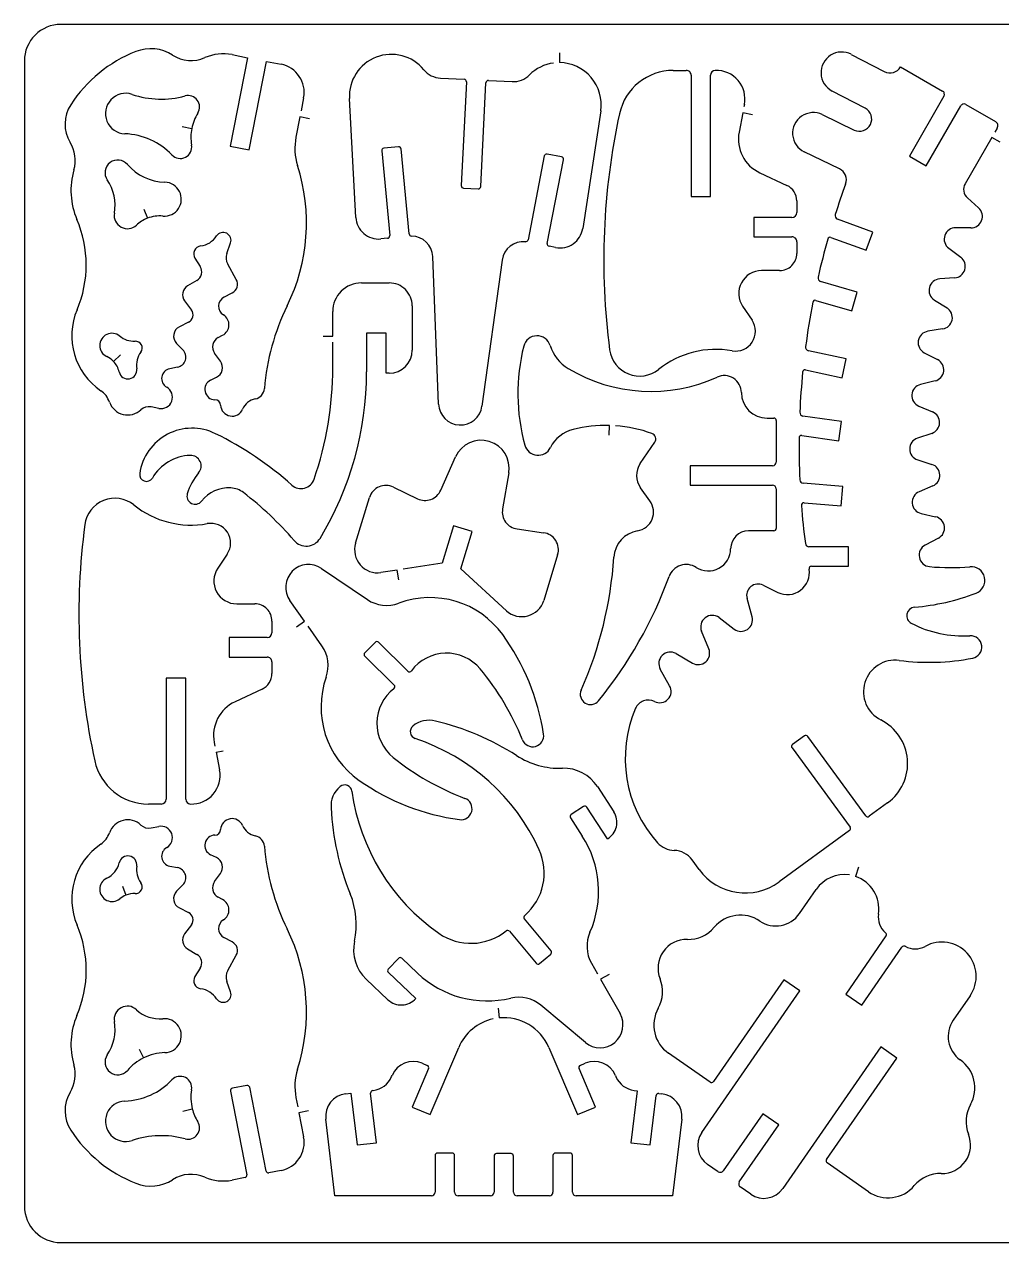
# Model space of a CAD drawing. Extents: x 0 to 25.2, y 0 to 15.6.
# Drawn here: x 0 to 12.55, y 0 to 15.64 of the extents above; entities that cross this region are included whole.
import ezdxf

# ---------------------------------------------------------------- set-up
doc = ezdxf.new("R2010")
doc.units = 0
doc.layers.get('0').update_dxf_attribs({"color": 1, "linetype": 'CONTINUOUS'})
doc.layers.add('100', color=11, linetype='CONTINUOUS')

msp = doc.modelspace()

# ---------------------------------------------------------------- linework, layer by layer
at = {"color": 1, "linetype": 'CONTINUOUS'}
for p, q in [((24.71752, 15.644), (0.46932, 15.644)), ((0, 15.17468), (0, 0.46932)), ((2.863634, 15.216293), (2.641177, 14.080069)), ((2.665581, 15.25509), (2.863634, 15.216293)), ((6.871314, 15.27793), (6.870219, 15.152778)), ((10.615706, 15.259158), (11.039501, 15.038577)), ((2.886631, 14.032042), (3.108932, 15.168266)), ((3.108932, 15.168266), (3.294939, 15.131815)), ((8.330274, 15.052813), (8.496882, 15.052813)), ((11.24741, 15.099119), (11.788067, 14.787647)), ((5.341018, 14.9541), (5.645294, 14.939238)), ((5.674861, 14.906385), (5.609469, 13.573047)), ((5.859304, 13.560845), (5.924696, 14.894183)), ((5.957548, 14.923907), (6.261667, 14.908888)), ((8.559458, 14.990237), (8.559458, 13.434441)), ((8.809449, 13.434441), (8.809449, 14.990081)), ((10.793891, 14.566754), (10.370095, 14.787491)), ((11.805275, 14.723507), (11.361299, 13.952884)), ((3.585135, 14.700197), (3.55244, 14.53265)), ((4.255012, 13.165678), (4.172724, 14.690185)), ((9.243883, 14.614938), (9.238095, 14.584901)), ((11.577968, 13.828044), (12.021945, 14.598668)), ((12.086085, 14.616033), (12.465609, 14.39733)), ((3.537421, 14.455838), (3.486422, 14.195678)), ((3.660227, 14.431746), (3.537421, 14.455838)), ((7.398517, 14.531868), (7.167299, 13.022691)), ((9.223233, 14.508089), (9.175362, 14.261696)), ((9.346038, 14.484154), (9.223233, 14.508089)), ((10.243065, 14.484623), (10.653877, 14.287039)), ((2.026211, 14.332563), (2.14886, 14.308159)), ((12.488605, 14.311757), (12.458569, 14.259662)), ((2.641177, 14.080069), (2.886631, 14.032042)), ((12.419459, 14.191767), (12.077324, 13.598078)), ((12.527872, 14.129348), (12.419459, 14.191767)), ((4.587603, 14.020466), (4.689915, 12.930705)), ((4.802395, 14.072091), (4.615762, 14.05457)), ((4.938967, 12.952763), (4.836499, 14.043932)), ((6.674669, 13.953666), (6.465665, 12.877828)), ((6.895406, 13.942715), (6.711276, 13.978383)), ((10.464115, 13.787996), (10.012473, 14.005291)), ((11.361299, 13.952884), (11.577968, 13.828044)), ((6.711432, 12.831365), (6.920123, 13.905952)), ((9.441936, 13.738561), (9.78892, 13.576802)), ((5.639193, 13.540351), (5.826451, 13.531121)), ((8.559458, 13.434441), (8.809449, 13.434441)), ((9.916419, 13.376872), (9.916419, 13.227471)), ((12.106735, 13.415043), (12.249878, 13.287075)), ((1.534051, 13.270805), (1.579418, 13.154101)), ((9.853843, 13.164895), (9.364811, 13.164895)), ((9.364811, 13.164895), (9.364811, 12.914904)), ((10.892604, 12.977167), (10.43752, 13.143932)), ((12.1496, 13.030357), (11.957648, 13.033173)), ((2.599251, 12.702302), (2.647121, 12.83731)), ((4.661756, 12.896601), (4.576339, 12.888622)), ((9.364811, 12.914904), (9.853843, 12.914904)), ((9.916419, 12.852328), (9.916419, 12.702928)), ((10.354764, 12.907864), (10.806562, 12.742351)), ((10.806562, 12.742351), (10.892604, 12.977167)), ((6.820471, 12.778332), (6.73615, 12.794758)), ((11.866913, 12.768633), (12.020224, 12.653024)), ((2.189065, 12.640665), (2.256647, 12.533034)), ((2.720492, 12.367834), (2.610671, 12.564635)), ((5.318021, 10.767452), (5.243712, 12.661471)), ((6.134012, 12.617825), (5.874478, 10.740075)), ((9.695838, 12.482191), (9.46462, 12.482191)), ((11.941847, 12.388796), (11.750208, 12.375656)), ((2.21347, 12.355631), (2.095827, 12.286328)), ((4.326661, 12.324187), (4.684283, 12.324187)), ((10.692048, 12.205136), (10.221633, 12.342177)), ((10.62212, 11.965001), (10.692048, 12.205136)), ((2.05703, 12.092968), (2.144636, 11.975638)), ((2.562174, 12.140057), (2.669492, 12.196532)), ((10.160778, 12.099382), (10.62212, 11.965001)), ((11.682001, 12.104389), (11.844385, 12.002077)), ((3.958871, 11.64117), (3.958871, 11.956396)), ((4.978547, 12.029923), (4.978547, 11.459074)), ((9.220574, 12.023509), (9.341345, 11.844542)), ((2.107403, 11.818573), (1.990073, 11.759908)), ((2.488335, 11.622397), (2.545592, 11.652433)), ((3.833719, 11.64117), (3.958871, 11.64117)), ((4.643296, 11.67981), (4.393148, 11.67981)), ((4.393148, 11.67981), (4.393148, 11.181236)), ((4.643296, 11.164966), (4.643296, 11.67981)), ((11.78838, 11.732218), (11.598618, 11.70312)), ((1.954405, 11.546054), (2.034659, 11.464236)), ((2.516337, 11.319373), (2.441872, 11.420746)), ((3.958871, 11.238024), (3.958871, 11.56295)), ((10.55047, 11.350817), (10.065662, 11.453755)), ((11.55325, 11.427003), (11.72377, 11.338771)), ((1.234468, 11.402129), (1.143733, 11.316087)), ((10.498376, 11.106145), (10.55047, 11.350817)), ((1.965356, 11.241466), (1.866329, 11.222223)), ((2.390403, 11.075796), (2.465338, 11.112403)), ((4.684283, 11.164966), (4.643296, 11.164966)), ((10.029056, 11.205954), (10.498376, 11.106145)), ((11.690448, 11.065158), (11.503815, 11.020103)), ((1.725377, 10.712542), (1.625724, 10.732097)), ((11.481757, 10.741327), (11.659004, 10.667487)), ((7.507556, 10.366966), (7.510841, 10.492118)), ((9.535018, 10.58739), (9.620904, 10.58739)), ((9.652192, 10.556102), (9.652192, 10.023737)), ((10.490866, 10.544212), (9.995108, 10.614141)), ((10.45598, 10.296724), (10.490866, 10.544212)), ((9.981341, 10.363524), (10.45598, 10.296724)), ((11.648679, 10.392153), (11.466426, 10.331767)), ((7.905539, 10.003399), (8.092485, 10.27936)), ((5.345085, 9.662047), (5.536412, 10.091319)), ((11.467834, 10.052052), (11.650556, 9.993231)), ((6.218646, 9.884036), (6.138862, 9.420817)), ((9.60526, 9.976805), (8.548977, 9.976805)), ((8.548977, 9.976805), (8.548977, 9.726657)), ((4.737629, 9.702409), (5.047849, 9.553009)), ((8.548977, 9.726657), (9.60526, 9.726657)), ((10.506354, 9.709449), (9.997768, 9.752157)), ((10.485391, 9.46024), (10.506354, 9.709449)), ((11.663384, 9.718053), (11.48692, 9.642492)), ((4.252509, 8.980751), (4.43085, 9.567714)), ((8.030535, 9.526101), (7.909763, 9.693961)), ((9.652192, 9.679725), (9.652192, 9.172077)), ((10.008875, 9.500288), (10.485391, 9.46024)), ((11.511637, 9.364029), (11.698583, 9.320695)), ((5.508252, 9.202427), (5.362607, 8.723094)), ((5.747449, 9.129682), (5.508252, 9.202427)), ((5.601804, 8.65035), (5.747449, 9.129682)), ((6.325182, 9.164881), (6.665908, 9.116385)), ((9.620904, 9.140789), (9.295821, 9.140789)), ((10.58035, 8.936479), (10.072546, 8.936479)), ((10.58035, 8.686487), (10.58035, 8.936479)), ((11.734408, 9.047395), (11.564827, 8.957442)), ((2.603787, 8.840424), (2.483016, 8.661301)), ((6.845971, 8.833854), (6.667629, 8.246891)), ((3.814633, 8.658015), (4.403473, 8.257998)), ((4.78722, 8.635957), (4.57806, 8.604356)), ((4.805993, 8.512213), (4.78722, 8.635957)), ((5.362607, 8.723094), (4.864502, 8.64769)), ((6.187671, 8.115169), (5.601804, 8.65035)), ((10.104929, 8.686487), (10.58035, 8.686487)), ((9.483706, 8.442441), (9.672842, 8.350141)), ((2.727062, 8.202619), (2.95828, 8.202619)), ((3.596712, 7.978753), (3.408828, 8.24517)), ((9.342597, 8.035697), (9.277361, 8.270826)), ((3.178861, 7.982038), (3.178861, 7.832638)), ((3.4944, 7.906634), (3.596712, 7.978753)), ((8.917393, 8.025372), (9.112474, 7.878788)), ((3.819013, 7.66337), (3.641767, 7.914769)), ((8.786296, 7.625981), (8.693058, 7.851567)), ((3.116285, 7.770062), (2.627253, 7.770062)), ((2.627253, 7.770062), (2.627253, 7.520071)), ((4.501874, 7.708112), (4.370464, 7.574512)), ((4.922228, 7.338913), (4.546146, 7.708581)), ((2.627253, 7.520071), (3.116285, 7.520071)), ((4.370777, 7.530239), (4.746859, 7.160572)), ((8.365473, 7.56403), (8.576979, 7.44232)), ((3.178861, 7.457495), (3.178861, 7.308095)), ((8.283811, 7.151811), (8.163821, 7.364413)), ((1.8219, 7.250212), (1.8219, 5.694572)), ((2.071891, 7.250212), (1.8219, 7.250212)), ((2.071891, 5.694885), (2.071891, 7.250212)), ((3.051362, 7.108008), (2.704378, 6.946249)), ((2.437805, 6.42327), (2.446722, 6.376651)), ((10.013568, 6.506965), (9.862134, 6.396362)), ((10.801087, 5.481501), (10.057215, 6.500238)), ((2.46174, 6.299839), (2.506325, 6.069872)), ((9.855251, 6.352716), (10.599123, 5.333978)), ((7.356747, 5.855549), (7.566533, 5.532344)), ((1.759324, 5.631996), (1.592716, 5.631996)), ((11.082522, 5.648266), (10.84489, 5.474774)), ((7.178249, 5.5993), (7.021027, 5.497145)), ((7.484559, 5.184734), (7.221583, 5.590071)), ((1.625724, 5.325374), (1.725377, 5.344773)), ((7.011797, 5.453968), (7.162449, 5.221654)), ((10.592396, 5.290331), (9.690206, 4.631563)), ((2.465338, 4.945068), (2.390403, 4.981675)), ((8.662396, 4.791757), (8.571973, 4.915658)), ((1.866329, 4.835091), (1.965356, 4.815849)), ((2.441872, 4.636725), (2.516337, 4.738098)), ((10.707849, 4.821481), (10.668113, 4.702899)), ((1.259186, 4.579155), (1.30424, 4.462295)), ((2.034659, 4.593235), (1.954405, 4.511417)), ((2.545592, 4.405038), (2.488335, 4.435074)), ((9.949897, 4.224975), (10.165158, 4.535665)), ((1.990073, 4.297563), (2.107403, 4.238898)), ((2.144636, 4.081832), (2.05703, 3.964346)), ((6.760867, 3.747833), (6.419672, 4.157706)), ((2.669492, 3.860939), (2.562174, 3.917414)), ((6.227407, 3.997668), (6.568603, 3.587795)), ((11.06109, 3.938377), (10.546403, 3.192158)), ((2.095827, 3.771143), (2.21347, 3.70184)), ((10.750244, 3.050893), (11.266183, 3.79586)), ((2.610671, 3.492836), (2.720492, 3.689637)), ((4.800987, 3.649589), (4.672081, 3.513486)), ((5.046285, 3.460453), (4.84526, 3.65084)), ((6.612719, 3.583728), (6.7568, 3.703717)), ((2.256647, 3.524437), (2.189065, 3.416806)), ((4.673332, 3.469213), (5.024227, 3.136935)), ((7.279779, 3.589672), (7.358155, 3.451066)), ((7.505522, 3.444496), (7.39664, 3.383015)), ((2.647121, 3.220161), (2.599251, 3.355169)), ((4.667387, 3.11957), (4.387673, 3.384423)), ((7.39664, 3.383015), (7.646631, 2.940446)), ((9.749967, 3.375037), (8.846526, 2.07064)), ((9.955529, 3.232676), (9.749967, 3.375037)), ((8.696343, 1.41453), (9.955529, 3.232676)), ((10.546403, 3.192158), (10.750244, 3.050893)), ((12.14037, 3.167597), (11.924952, 2.856907)), ((6.081761, 3.009749), (6.093807, 2.885223)), ((7.201715, 2.570153), (6.629771, 3.048703)), ((5.207888, 1.643559), (5.575678, 2.506012)), ((6.732552, 2.506012), (7.100342, 1.643559)), ((10.994134, 2.513365), (9.734792, 0.695219)), ((11.199696, 2.370848), (10.994134, 2.513365)), ((1.473352, 2.483329), (1.529045, 2.371318)), ((8.802879, 2.062661), (8.270826, 2.431234)), ((10.296099, 1.066451), (11.199696, 2.370848)), ((5.18802, 2.234276), (4.977921, 1.741647)), ((5.106984, 2.302797), (5.171437, 2.275263)), ((7.330309, 1.741647), (7.12021, 2.234276)), ((7.136793, 2.275263), (7.201246, 2.302797)), ((4.714007, 2.131339), (4.721046, 2.147608)), ((7.587184, 2.147608), (7.594223, 2.131339)), ((2.647121, 1.946583), (2.857533, 0.87184)), ((2.855812, 2.019328), (2.671839, 1.983346)), ((3.102987, 0.919867), (2.892576, 1.99461)), ((4.126418, 1.912635), (4.192905, 1.920614)), ((4.192905, 1.920614), (4.272533, 1.253867)), ((4.520803, 1.28359), (4.44493, 1.919049)), ((4.472307, 1.953936), (4.478251, 1.954561)), ((7.867055, 1.950181), (7.787427, 1.28359)), ((7.829978, 1.954561), (7.867055, 1.950181)), ((8.035697, 1.253867), (8.11157, 1.889482)), ((8.1463, 1.916859), (8.181812, 1.912635)), ((3.486422, 1.861792), (3.509575, 1.743367)), ((4.977921, 1.741647), (5.207888, 1.643559)), ((7.100342, 1.643559), (7.330309, 1.741647)), ((2.034189, 1.689083), (2.155587, 1.719588)), ((3.647399, 1.690647), (3.524593, 1.666712)), ((3.524593, 1.666712), (3.585135, 1.357117)), ((3.986717, 0.601981), (3.869231, 1.585519)), ((8.438999, 1.585519), (8.321513, 0.601981)), ((9.478387, 1.653884), (8.97199, 0.92284)), ((9.683949, 1.511523), (9.478387, 1.653884)), ((9.177553, 0.780479), (9.683949, 1.511523)), ((4.272533, 1.253867), (4.520803, 1.28359)), ((7.787427, 1.28359), (8.035697, 1.253867)), ((5.271872, 1.118233), (5.271872, 0.648913)), ((5.490888, 1.149521), (5.30316, 1.149521)), ((5.522176, 0.648913), (5.522176, 1.118233)), ((6.029041, 1.112445), (6.029041, 0.648913)), ((6.247901, 1.143733), (6.060329, 1.143733)), ((6.279189, 0.648913), (6.279189, 1.112445)), ((6.786211, 1.118233), (6.786211, 0.648913)), ((7.005227, 1.149521), (6.817499, 1.149521)), ((7.036515, 0.648913), (7.036515, 1.118233)), ((8.906599, 0.91095), (8.770652, 1.005127)), ((10.836129, 0.654389), (10.304077, 1.022961)), ((2.832816, 0.835077), (2.665581, 0.802381)), ((3.294939, 0.925655), (3.139751, 0.89515)), ((9.325388, 0.62091), (9.189442, 0.715087)), ((5.22494, 0.601981), (3.986717, 0.601981)), ((5.982109, 0.601981), (5.569108, 0.601981)), ((6.739279, 0.601981), (6.326121, 0.601981)), ((8.321513, 0.601981), (7.083447, 0.601981)), ((0.46932, 0), (12.20232, 0)), ((12.20232, 0), (24.71752, 0))]:
    msp.add_line(p, q, dxfattribs=at)
for centre, radius, start, end in [((0.46932, 15.17468), 0.46932, 90.000003, 180.000005), ((1.622378, 14.808004), 0.523135, 57.486526, 111.426852), ((2.076492, 13.651856), 1.765269, 111.438935, 147.04523), ((2.140633, 15.62138), 0.441317, 237.507534, 293.582404), ((2.552558, 14.677677), 0.588371, 78.924926, 113.58035), ((4.71118, 14.719417), 0.539249, 39.361861, 183.107454), ((10.4929, 15.023403), 0.265961, 62.484879, 242.500457), ((3.224203, 14.770891), 0.36779, 348.918083, 78.911361), ((5.355652, 15.247999), 0.294264, 219.350528, 267.149517), ((6.865499, 14.613535), 0.539249, 97.817011, 135.010068), ((6.865491, 14.61355), 0.539249, 351.287612, 89.497587), ((8.330195, 14.3468), 0.706014, 89.993589, 167.705282), ((8.496882, 14.990237), 0.062576, 0, 90.000003), ((8.872025, 14.990119), 0.062576, 92.005749, 180.035099), ((8.882846, 14.685097), 0.36779, 349.002996, 92.027373), ((11.111886, 15.177264), 0.15644, 242.438794, 330.031954), ((5.643614, 14.907995), 0.031288, 357.051308, 86.923112), ((5.955947, 14.89266), 0.031288, 87.065972, 177.209217), ((6.276002, 15.202803), 0.294264, 267.207792, 315.012969), ((1.300329, 14.498703), 0.260018, 71.477841, 267.862315), ((1.756905, 15.860987), 1.176742, 251.469725, 285.107505), ((2.10201, 14.582966), 0.147054, 328.035353, 105.141255), ((11.764636, 14.746983), 0.046932, 329.98652, 60.05019), ((0.97646, 14.364994), 0.454302, 147.04549, 211.360491), ((10.721772, 14.427992), 0.156452, 244.280486, 62.537772), ((12.062677, 14.575355), 0.046932, 60.081636, 150.215654), ((2.726001, 14.193756), 0.588371, 148.049213, 168.788031), ((16.264222, 12.618088), 8.826188, 167.707946, 187.505659), ((10.127769, 14.244957), 0.265957, 64.309168, 244.309173), ((12.43443, 14.343074), 0.062576, 329.968952, 60.115418), ((1.257766, 13.356833), 0.882634, 43.77209, 87.866169), ((2.726043, 14.193965), 0.588371, 168.808713, 189.767339), ((9.643433, 14.170724), 0.476829, 169.001365, 245.002628), ((0.211759, 13.898769), 0.441317, 343.756509, 31.379586), ((2.001281, 14.069184), 0.147054, 223.783198, 9.774486), ((4.208258, 14.054145), 0.735581, 168.906494, 197.670866), ((4.618751, 14.023425), 0.031288, 95.481134, 185.4267), ((4.805354, 14.040943), 0.031288, 5.481135, 95.426704), ((6.705375, 13.947657), 0.031288, 79.128028, 168.92749), ((6.889426, 13.912004), 0.031288, 348.846858, 78.982218), ((1.539403, 13.511659), 0.941612, 163.738909, 203.297944), ((1.199146, 13.738844), 0.163636, 40.634674, 214.191427), ((1.823365, 14.279079), 0.661898, 220.934121, 268.288519), ((1.202966, 13.096111), 2.418719, 333.823966, 17.684548), ((10.396277, 13.64703), 0.15644, 339.823604, 64.301518), ((0.575278, 13.318963), 0.588371, 350.25139, 33.872247), ((1.797183, 13.399399), 0.21799, 264.935853, 88.315316), ((5.640724, 13.571602), 0.031288, 177.352118, 267.195252), ((5.828053, 13.562368), 0.031288, 267.06597, 357.209222), ((9.695838, 13.376823), 0.22058, 0.012574, 65.039978), ((19.697939, 10.230176), 9.752939, 159.829896, 162.257496), ((12.204746, 13.524672), 0.147054, 150.054489, 228.202453), ((1.322704, 13.190287), 0.17005, 170.16415, 312.974458), ((1.739176, 12.742715), 0.441317, 111.223203, 132.924798), ((1.739037, 12.742661), 0.441317, 84.942596, 111.203819), ((4.548844, 13.181599), 0.294264, 183.101485, 275.361371), ((9.853843, 13.227471), 0.062576, 270.000001, 0), ((10.453604, 13.188022), 0.046932, 162.308545, 249.958122), ((12.151927, 13.177392), 0.147054, 269.093361, 48.23387), ((-0.676458, 12.557362), 1.471005, 336.884355, 23.301187), ((6.876425, 13.067227), 0.294264, 259.038613, 351.295043), ((11.955329, 12.886138), 0.147054, 89.096368, 233.040481), ((2.222525, 13.089702), 0.294264, 277.85633, 326.421379), ((2.55184, 12.870994), 0.10106, 340.530283, 146.379587), ((4.658767, 12.927746), 0.031288, 275.481146, 5.426704), ((4.970114, 12.955735), 0.031288, 185.450728, 270.259083), ((4.970306, 12.650833), 0.273614, 2.228184, 90.010562), ((6.405047, 12.580346), 0.273614, 84.373231, 172.127037), ((6.434948, 12.883778), 0.031288, 264.361761, 349.037748), ((6.742159, 12.825464), 0.031288, 169.128024, 258.927499), ((9.853843, 12.852328), 0.062576, 0, 90.000003), ((19.6978, 10.229455), 9.752939, 164.187366, 167.154755), ((10.344021, 12.878478), 0.031288, 69.920032, 164.084804), ((2.276856, 12.695602), 0.103563, 97.829373, 212.037212), ((2.757086, 12.646088), 0.167547, 160.396324, 209.087855), ((9.695838, 12.702772), 0.22058, 269.999973, 0.040635), ((2.148796, 12.465328), 0.127342, 300.522286, 32.119627), ((11.931822, 12.535508), 0.147054, 273.909055, 53.047579), ((2.611446, 12.307055), 0.124839, 297.707892, 29.133803), ((9.464618, 12.187928), 0.294264, 89.999606, 213.969077), ((10.234689, 12.387257), 0.046932, 167.125932, 253.847478), ((11.760178, 12.22894), 0.147054, 93.88722, 237.884861), ((2.16298, 12.172282), 0.132348, 120.490507, 216.818317), ((4.326661, 11.956396), 0.36779, 90.000003, 180.000005), ((4.684283, 12.029923), 0.294264, 0, 90.000003), ((2.622974, 12.024441), 0.130627, 117.738746, 238.632166), ((19.69813, 10.230785), 9.752939, 169.098381, 172.487849), ((10.151922, 12.069374), 0.031288, 73.558064, 169.099324), ((1.460988, 11.644873), 0.853067, 156.878134, 235.6992), ((2.060473, 11.912644), 0.105128, 296.513975, 36.814207), ((2.477278, 11.785301), 0.1494, 297.209917, 58.662453), ((6.013844, 10.731185), 2.942011, 153.820819, 175.416484), ((11.766125, 11.877578), 0.147054, 278.704558, 57.846416), ((2.050051, 11.640003), 0.134069, 116.574745, 224.487021), ((9.13057, 11.702418), 0.254215, 259.838838, 33.991451), ((1.124804, 11.520398), 0.156763, 50.750822, 244.406408), ((1.410319, 11.869548), 0.294264, 230.71207, 272.008268), ((2.55197, 11.501556), 0.136572, 117.771586, 216.278131), ((6.581339, 11.468741), 0.176464, 17.021847, 165.983309), ((11.620613, 11.557721), 0.147054, 98.602202, 242.736454), ((1.423741, 11.487288), 0.088232, 324.145615, 92.019321), ((1.733689, 11.263156), 0.294264, 144.123084, 187.903517), ((1.94031, 11.371422), 0.132348, 280.908496, 44.530146), ((4.684283, 11.45923), 0.294264, 270.000001, 359.969547), ((8.835651, 10.902948), 2.500693, 165.915909, 195.367302), ((7.252383, 11.675253), 0.525638, 197.133794, 238.992964), ((7.899378, 11.516082), 0.389066, 187.518363, 308.682367), ((8.878164, 10.293898), 1.176742, 79.8408, 128.691856), ((10.075421, 11.499661), 0.046932, 172.423058, 257.998621), ((0.930462, 11.11334), 0.294264, 43.550973, 64.517366), ((0.930113, 11.113707), 0.294264, 13.172847, 43.452362), ((2.404561, 11.237147), 0.138762, 295.975784, 36.339267), ((11.656191, 11.208165), 0.147054, 283.471155, 62.641816), ((1.328542, 11.206493), 0.114827, 192.946519, 8.110418), ((1.891071, 11.096032), 0.128594, 101.093206, 240.067789), ((-0.454145, 11.23795), 4.413016, 341.011647, 0.000955), ((0.274239, 11.181085), 4.118909, 328.741731, 0.002101), ((8.042562, 12.989776), 2.059376, 238.990232, 294.385716), ((8.983888, 10.913214), 0.22058, 0.498041, 114.38108), ((19.698099, 10.230307), 9.752939, 174.421284, 177.459352), ((10.022492, 11.175362), 0.031288, 77.890029, 174.390562), ((1.75427, 10.856729), 0.147054, 258.668908, 60.399636), ((2.448201, 10.956735), 0.132348, 115.893994, 269.291929), ((2.934647, 10.977895), 0.147054, 281.168098, 355.472633), ((11.538187, 10.877123), 0.147054, 103.516967, 247.434886), ((0.814514, 10.697012), 0.294264, 19.286122, 55.720366), ((2.445686, 10.750875), 0.073527, 2.312748, 89.315221), ((3.005644, 10.617182), 0.22058, 101.112468, 157.192651), ((9.535006, 10.917948), 0.330558, 180.48809, 270.002077), ((1.32675, 10.876255), 0.248427, 199.285946, 313.153218), ((1.597316, 10.587813), 0.147054, 78.861391, 133.19444), ((2.666532, 10.760369), 0.147523, 182.535972, 336.982518), ((5.597495, 10.779068), 0.279715, 182.379902, 351.986859), ((10.001635, 10.660617), 0.046932, 177.532586, 262.005811), ((11.60244, 10.531748), 0.147054, 288.326874, 67.377958), ((7.463281, 8.72749), 1.765269, 88.456161, 103.765375), ((7.463196, 8.727587), 1.765269, 70.37133, 85.911315), ((9.620904, 10.556102), 0.031288, 0, 90.000003), ((2.153199, 9.778667), 0.679575, 63.735876, 171.813846), ((0.501028, 6.430696), 4.413016, 48.338536, 63.734619), ((7.148339, 10.013759), 0.441004, 103.787047, 153.728065), ((8.031333, 10.320746), 0.07384, 325.910672, 70.327753), ((19.698098, 10.23275), 9.752939, 179.411857, 182.561353), ((9.976959, 10.332545), 0.031288, 81.949177, 179.41877), ((11.512563, 10.192138), 0.147054, 108.284808, 252.291998), ((5.864449, 9.944626), 0.359343, 350.292754, 155.906595), ((6.594558, 10.286877), 0.176464, 195.321335, 333.798011), ((2.150997, 9.521217), 0.588371, 92.204289, 149.652546), ((2.133496, 9.97299), 0.136259, 319.590944, 92.157454), ((9.60526, 10.023737), 0.046932, 270.000001, 0), ((1.567633, 9.863349), 0.087919, 172.100809, 329.319101), ((2.796777, 9.40716), 0.735581, 139.522569, 163.425567), ((8.129103, 9.851703), 0.270172, 145.841737, 215.722359), ((11.60552, 9.853243), 0.147054, 293.171964, 72.16614), ((3.55184, 9.859381), 0.176464, 228.314578, 341.045224), ((4.641928, 9.50367), 0.22058, 64.28738, 163.121501), ((9.60526, 9.679725), 0.046932, 0, 90.000003), ((10.001792, 9.798916), 0.046932, 182.463559, 265.081281), ((1.16182, 9.168728), 0.389066, 51.317639, 172.481633), ((2.192416, 9.586659), 0.105128, 163.229582, 322.283104), ((2.623781, 9.251211), 0.441317, 86.642862, 142.093302), ((2.632126, 9.396147), 0.296141, 52.444095, 86.612632), ((0.122663, 6.132522), 4.413016, 40.8005, 52.442729), ((5.143564, 9.751741), 0.22058, 244.283273, 336.007058), ((11.544779, 9.507299), 0.147054, 113.169664, 256.975349), ((2.140606, 10.390912), 1.176742, 231.308154, 280.159197), ((6.356223, 9.383266), 0.22058, 170.198533, 261.910325), ((7.83127, 9.382778), 0.245454, 279.640075, 35.726063), ((10.006275, 9.469108), 0.031288, 85.234231, 184.499898), ((19.697865, 10.233033), 9.752939, 184.506905, 187.396635), ((2.392893, 8.98237), 0.254215, 326.056893, 100.133715), ((11.665641, 9.177379), 0.147054, 297.88056, 77.055168), ((9.526677, 8.066819), 8.826188, 172.494979, 192.291668), ((6.634921, 8.897992), 0.22058, 343.096084, 81.924287), ((7.934195, 8.778232), 0.36779, 99.676666, 176.328464), ((9.297695, 8.910048), 0.230749, 90.465309, 179.69113), ((9.620904, 9.172077), 0.031288, 270.000001, 0), ((3.619193, 9.150539), 0.205875, 220.766768, 328.769462), ((4.534097, 8.895318), 0.294264, 163.122293, 278.59216), ((10.072637, 8.98341), 0.046932, 187.276902, 269.888532), ((11.633636, 8.82748), 0.147054, 117.899119, 264.882823), ((2.581442, 9.123212), 4.996068, 336.056755, 356.311271), ((8.779262, 8.913031), 0.287693, 237.391339, 359.653528), ((2.72706, 8.496882), 0.294264, 146.03092, 270.000383), ((3.649543, 8.414424), 0.294264, 55.873205, 215.112177), ((8.497253, 8.472602), 0.235286, 57.340285, 160.007905), ((9.796244, 8.603428), 0.281748, 244.024491, 9.522055), ((10.104969, 8.655199), 0.031288, 90.07411, 189.497287), ((11.886967, 11.610932), 2.942011, 264.803811, 274.919731), ((12.154843, 8.503984), 0.176464, 290.524309, 95.061507), ((3.079565, 10.447389), 5.531093, 320.891822, 339.971327), ((9.418992, 8.310392), 0.147054, 63.891843, 195.608121), ((11.177802, 11.091191), 2.942011, 274.859025, 290.678836), ((2.95828, 7.982038), 0.22058, 0, 90.000003), ((4.651531, 8.623003), 0.441317, 235.799959, 290.509228), ((5.209351, 7.133337), 1.149365, 35.909747, 110.536503), ((6.386087, 8.332476), 0.294264, 227.60197, 343.091494), ((11.436582, 8.050352), 0.109821, 95.003915, 242.676211), ((8.828876, 7.907943), 0.147054, 52.991186, 202.542703), ((9.200929, 7.996263), 0.147054, 233.021138, 15.555028), ((3.116285, 7.832638), 0.062576, 270.000001, 0), ((12.058861, 9.260968), 1.471005, 242.787079, 273.103174), ((4.524245, 7.686237), 0.031288, 45.572258, 135.642448), ((3.75742, 6.081921), 2.942011, 8.778198, 35.91001), ((12.146599, 7.64764), 0.144707, 280.853772, 93.211462), ((3.116285, 7.457495), 0.062576, 0, 90.000003), ((3.458331, 7.409068), 0.441317, 340.461707, 35.186044), ((4.392731, 7.552532), 0.031288, 135.371604, 225.438207), ((5.419935, 7.008779), 0.560837, 39.7688, 143.463137), ((8.291868, 7.436723), 0.147054, 59.965175, 209.454062), ((8.650433, 7.569715), 0.147054, 240.033119, 22.496179), ((3.250858, 5.2028), 3.383328, 21.7542, 39.778851), ((11.178079, 7.074059), 0.406118, 82.537044, 243.241041), ((11.613738, 10.393723), 2.942011, 262.521572, 280.975158), ((2.95828, 7.307987), 0.22058, 294.960025, 0.028058), ((4.95741, 6.87706), 1.149365, 160.460336, 235.087325), ((4.944141, 7.361246), 0.031288, 225.543187, 323.574393), ((5.085626, 6.668669), 0.560837, 127.521517, 231.218405), ((4.72493, 7.138255), 0.031288, 307.653249, 45.502242), ((7.268284, 7.04135), 0.132348, 155.777887, 321.217349), ((8.15584, 7.079367), 0.147054, 242.915842, 29.514248), ((2.905903, 6.514099), 0.476829, 115.001056, 190.981078), ((8.008756, 6.791217), 0.176464, 62.993639, 156.543769), ((9.331127, 6.217169), 1.618059, 156.53515, 222.005518), ((5.046526, 6.561695), 0.092612, 129.749361, 251.632775), ((5.195717, 6.382597), 0.325708, 75.314932, 129.781818), ((4.503465, 3.4356), 3.352822, 57.228823, 76.638459), ((10.713921, 6.153168), 0.625134, 306.1311, 63.256615), ((4.172606, 3.932089), 2.678409, 24.578103, 71.615777), ((6.524907, 6.509197), 0.141735, 201.718586, 8.808401), ((10.032015, 6.481694), 0.031288, 36.349416, 126.127393), ((9.880577, 6.371088), 0.031288, 126.117776, 215.958069), ((1.592671, 6.33801), 0.706014, 192.281723, 270.003634), ((6.853371, 8.869017), 3.383328, 231.221274, 249.247017), ((6.875744, 7.120528), 1.029688, 237.222852, 271.721072), ((2.145258, 5.999871), 0.36779, 267.97739, 10.972016), ((6.922258, 5.573566), 0.517973, 32.983506, 91.724543), ((4.261784, 5.605415), 0.325708, 129.785028, 184.244244), ((4.112727, 5.784623), 0.092612, 7.803171, 129.86766), ((6.85732, 6.16642), 2.678409, 187.923544, 234.961813), ((5.983546, 8.346966), 2.942011, 235.083609, 262.215634), ((1.759324, 5.694572), 0.062576, 270.000001, 0), ((2.134467, 5.694847), 0.062576, 179.964898, 267.994247), ((5.605077, 5.572381), 0.141735, 261.883031, 69.581671), ((7.285498, 5.750931), 3.352822, 182.899857, 202.310845), ((7.038094, 5.470922), 0.031288, 123.056431, 212.810772), ((7.195313, 5.573075), 0.031288, 32.90069, 123.05109), ((7.358987, 5.397818), 0.247332, 300.511248, 32.950219), ((10.826342, 5.499971), 0.031288, 216.18005, 306.358382), ((1.32675, 5.181216), 0.248427, 46.846775, 160.714051), ((1.597316, 5.469658), 0.147054, 226.805557, 281.138619), ((1.753848, 5.200502), 0.147054, 299.789297, 101.163755), ((2.666532, 5.296945), 0.147523, 23.017495, 177.464038), ((3.005644, 5.440133), 0.22058, 202.807345, 258.887529), ((10.573851, 5.315531), 0.031288, 306.349421, 36.127394), ((0.814442, 5.360253), 0.294264, 304.296539, 340.756253), ((2.448201, 5.100736), 0.132348, 90.708061, 244.106016), ((2.445693, 5.306596), 0.073527, 270.679714, 357.565184), ((2.93466, 5.079417), 0.147054, 4.589503, 78.836926), ((6.07014, 4.512997), 1.30205, 336.099184, 32.974296), ((1.46104, 4.412477), 0.853067, 124.30499, 203.113024), ((1.890868, 4.961322), 0.128594, 119.827773, 258.999052), ((6.013844, 5.326286), 2.942011, 184.583513, 206.179178), ((5.954096, 4.746796), 0.719468, 310.701125, 24.585257), ((8.347465, 5.331256), 0.294264, 221.998497, 268.815373), ((8.333767, 4.74289), 0.294264, 35.952804, 88.517298), ((0.930166, 4.94399), 0.294264, 295.546411, 346.7819), ((1.328603, 4.851246), 0.114827, 351.675457, 167.190805), ((2.404561, 4.820324), 0.138762, 323.660726, 64.024206), ((1.733707, 4.79429), 0.294264, 172.122297, 215.870874), ((1.940181, 4.685917), 0.132348, 315.549658, 79.034564), ((9.256406, 5.225613), 0.735581, 216.143836, 306.138477), ((10.52797, 4.284411), 0.441317, 81.646708, 145.296674), ((10.527943, 4.284434), 0.441317, 351.497873, 71.481113), ((1.124804, 4.537073), 0.156808, 115.593602, 309.249164), ((1.423741, 4.570183), 0.088232, 267.980669, 35.854392), ((2.55197, 4.555915), 0.136572, 143.721865, 242.228424), ((1.410072, 4.187721), 0.294264, 111.078649, 129.225676), ((1.410573, 4.187914), 0.294264, 88.04105, 111.183179), ((2.050051, 4.417468), 0.134069, 135.512975, 243.425265), ((2.477278, 4.27217), 0.1494, 301.337537, 62.790093), ((3.231025, 4.087307), 1.029688, 347.808423, 22.304003), ((2.060473, 4.144827), 0.105128, 323.185782, 63.486021), ((9.647522, 4.434353), 0.36779, 235.926892, 325.299644), ((-0.676425, 3.500031), 1.471005, 336.695514, 23.118968), ((2.622974, 4.03303), 0.130627, 121.367844, 242.261264), ((6.443744, 4.177693), 0.031288, 130.871083, 219.703608), ((9.194075, 3.764247), 0.441317, 55.904405, 139.766926), ((11.223421, 4.18052), 0.261881, 171.509206, 229.972032), ((2.163061, 3.885141), 0.132348, 143.240378, 239.4687), ((1.202966, 2.96136), 2.418719, 342.315448, 26.176029), ((5.732632, 4.562509), 0.719468, 234.963398, 308.831429), ((6.203356, 3.977656), 0.031288, 39.761485, 128.77666), ((7.664034, 3.806718), 0.441317, 156.106856, 209.459813), ((8.520293, 4.334388), 0.441317, 268.808788, 319.758666), ((11.035117, 3.955823), 0.031288, 326.110988, 50.571171), ((2.611446, 3.750415), 0.124839, 330.866193, 62.292118), ((4.743798, 3.760549), 0.517973, 167.817297, 226.564546), ((8.502174, 3.525484), 0.36779, 88.606453, 201.868509), ((11.291849, 3.777966), 0.031288, 60.680534, 145.116972), ((11.435619, 4.033462), 0.261881, 240.627455, 299.092208), ((11.777725, 3.419092), 0.441317, 325.258635, 119.121846), ((2.148796, 3.592143), 0.127342, 327.880362, 59.477711), ((4.823748, 3.628121), 0.031288, 46.564449, 136.674025), ((6.736831, 3.727804), 0.031288, 309.660696, 39.803921), ((2.757086, 3.411383), 0.167547, 150.912155, 199.603672), ((4.6948, 3.491974), 0.031288, 136.564442, 226.674021), ((5.941555, 4.405877), 1.30205, 226.560776, 283.431103), ((6.592689, 3.607764), 0.031288, 219.660687, 309.803912), ((2.276856, 3.361869), 0.103563, 147.962784, 262.170637), ((7.751284, 3.224122), 0.441317, 330.821742, 21.866811), ((2.222525, 2.967769), 0.294264, 33.57862, 82.143666), ((2.55184, 3.186477), 0.10106, 213.620409, 19.469719), ((4.837492, 3.299117), 0.247332, 226.54687, 319.025077), ((6.346598, 2.710215), 0.441317, 50.084759, 103.444561), ((1.322736, 2.866997), 0.17005, 47.040387, 189.772107), ((1.739111, 3.31466), 0.441317, 227.086755, 275.047756), ((8.522057, 2.794062), 0.441317, 150.858825, 235.300317), ((1.53943, 2.545719), 0.941612, 156.706232, 196.255186), ((0.575278, 2.738508), 0.588371, 326.127763, 9.7486), ((1.797026, 2.657916), 0.21802, 271.727, 95.023176), ((6.154003, 2.259346), 0.628732, 102.630224, 156.900879), ((6.154204, 2.259398), 0.628732, 23.093969, 95.512423), ((7.390176, 2.796148), 0.294264, 230.174725, 29.365046), ((12.227321, 2.64752), 0.36779, 145.297836, 234.692048), ((1.199146, 2.318627), 0.163636, 145.808583, 319.36533), ((1.823464, 1.778506), 0.661898, 116.411231, 139.078866), ((1.823227, 1.778388), 0.661898, 91.699497, 116.38835), ((11.759477, 1.987386), 0.441317, 330.810022, 54.659743), ((0.211759, 2.158702), 0.441317, 328.620427, 16.243489), ((4.208258, 2.003326), 0.735581, 162.329144, 191.093503), ((4.991677, 2.032066), 0.294264, 66.930417, 156.88047), ((5.159204, 2.246466), 0.031288, 337.070245, 66.984307), ((7.149026, 2.246466), 0.031288, 113.015691, 202.929756), ((7.316553, 2.032066), 0.294264, 23.11953, 113.069581), ((1.257611, 2.700475), 0.882634, 272.143915, 316.242485), ((2.001281, 1.988287), 0.147054, 350.225518, 136.216812), ((4.443317, 2.246744), 0.294264, 276.818087, 336.909545), ((7.864913, 2.246744), 0.294264, 203.090457, 263.181915), ((8.820735, 2.088354), 0.031288, 235.200761, 325.517336), ((0.97646, 1.692477), 0.454302, 148.639506, 212.954507), ((2.72606, 1.863605), 0.588371, 170.242465, 194.168385), ((2.677818, 1.952635), 0.031288, 101.017781, 191.153144), ((2.861864, 1.98863), 0.031288, 11.017783, 101.153148), ((4.161412, 1.62046), 0.294264, 96.829912, 186.819348), ((4.475984, 1.922864), 0.031288, 96.750067, 187.003599), ((8.142639, 1.885786), 0.031288, 83.280886, 173.215715), ((8.146817, 1.62046), 0.294264, 353.180667, 83.170093), ((1.300329, 1.558612), 0.260028, 92.137681, 288.522162), ((12.530031, 1.556933), 0.441317, 150.812066, 201.770208), ((2.726119, 1.863369), 0.588371, 194.144603, 211.929049), ((2.076492, 2.405614), 1.765269, 212.954766, 248.561075), ((2.10201, 1.474348), 0.147054, 254.858755, 31.964657), ((8.938257, 1.246994), 0.294264, 145.295636, 235.27939), ((1.756905, 0.196328), 1.176742, 74.892498, 108.530272), ((3.224174, 1.286574), 0.36779, 281.093321, 11.058007), ((11.779172, 1.255497), 0.36779, 268.729176, 21.996798), ((5.30316, 1.118233), 0.031288, 90.000003, 180.000005), ((5.490888, 1.118233), 0.031288, 0, 90.000003), ((6.060329, 1.112445), 0.031288, 90.000003, 180.000005), ((6.247901, 1.112445), 0.031288, 0, 90.000003), ((6.817499, 1.118233), 0.031288, 90.000003, 180.000005), ((7.005227, 1.118233), 0.031288, 0, 90.000003), ((10.321864, 1.048701), 0.031288, 145.43668, 235.354331), ((1.622378, 1.249467), 0.523135, 248.573151, 302.513477), ((2.140633, 0.436091), 0.441317, 66.417606, 122.492476), ((2.552558, 1.379794), 0.588371, 246.419647, 281.07507), ((2.826836, 0.865788), 0.031288, 281.017779, 11.153145), ((3.133699, 0.925847), 0.031288, 191.017783, 281.153153), ((8.933366, 0.9495), 0.046932, 235.225267, 325.38442), ((11.760942, 0.446595), 0.441317, 88.692172, 139.735384), ((5.22494, 0.648913), 0.046932, 270.000001, 0), ((5.569108, 0.648913), 0.046932, 180.000005, 270.000001), ((5.982109, 0.648913), 0.046932, 270.000001, 0), ((6.326121, 0.648913), 0.046932, 180.000005, 270.000001), ((6.739279, 0.648913), 0.046932, 270.000001, 0), ((7.083447, 0.648913), 0.046932, 180.000005, 270.000001), ((9.216103, 0.753711), 0.046932, 145.225272, 235.384411), ((9.492925, 0.862825), 0.294264, 235.295646, 325.279372), ((11.08749, 1.017126), 0.441317, 235.279772, 319.723778), ((0.46932, 0.46932), 0.46932, 180.000005, 270.000001)]:
    msp.add_arc(centre, radius, start, end, dxfattribs=at)
at = {"layer": '100', "color": 1, "linetype": 'CONTINUOUS'}
msp.add_line((2.46174, 6.299839), (2.554152, 6.315437), dxfattribs=at)

doc.saveas('drawing.dxf')
